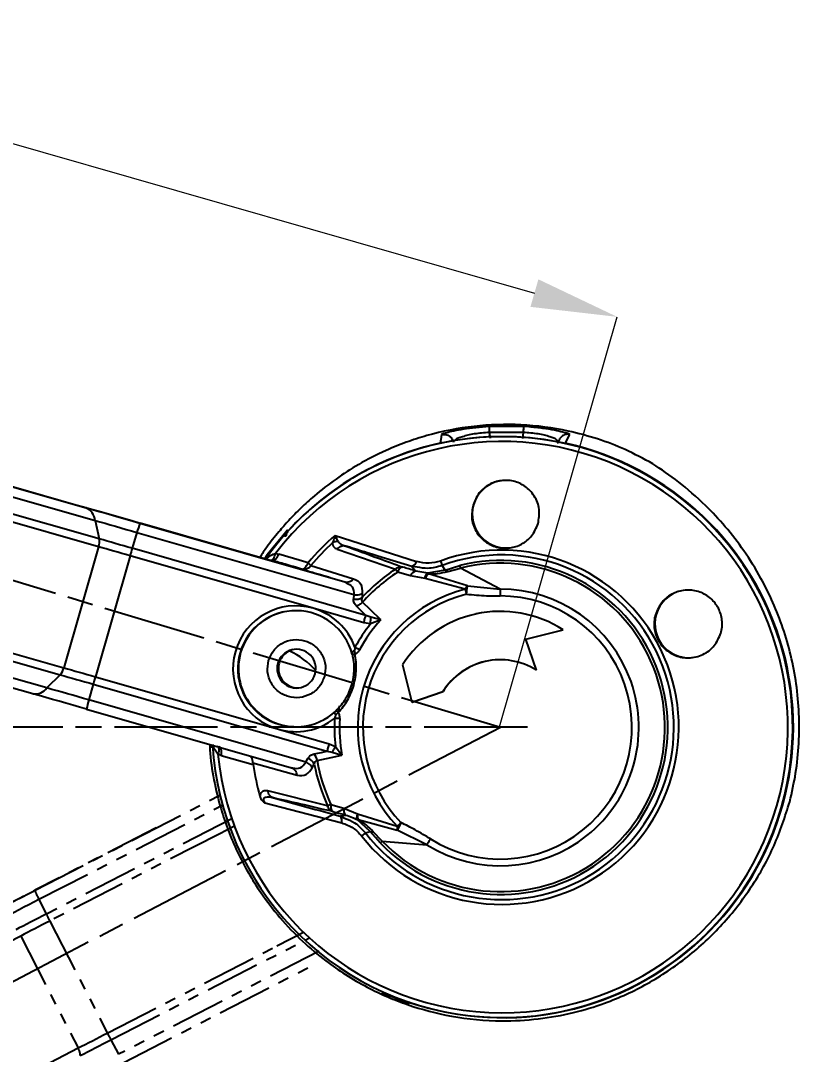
# Model space of a CAD drawing. Header units: millimetres. Extents: x 2016 to 4452, y 736 to 2459.
# Drawn here: x 4046.8 to 4137.2, y 1212.7 to 1332.8 of the extents above; entities that cross this region are included whole.
import ezdxf

# ---------------------------------------------------------------- set-up
doc = ezdxf.new("R2010")
doc.units = ezdxf.units.MM
doc.linetypes.add('AM_ISO08W050', pattern=[18, 12, -1.5, 3, -1.5])
doc.linetypes.add('PHANTOM', pattern=[12.7, 6.35, -1.27, 1.27, -1.27, 1.27, -1.27])
for name, color, linetype, lineweight in [('AM_5', 3, 'Continuous', 25), ('AM_7', 4, 'AM_ISO08W050', 25), ('标注', 3, 'Continuous', 13)]:
    doc.layers.add(name, color=color, linetype=linetype, lineweight=lineweight)
doc.styles.add('SLDTEXTSTYLE1', font='txt.shx', dxfattribs={"width": 0.7, "bigfont": 'gbcbig.shx'})
doc.dimstyles.new('SLDDIMSTYLE12$0', dxfattribs={"dimtxt": 12, "dimasz": 10, "dimexe": 0, "dimexo": 0.0625, "dimgap": 0.875, "dimtad": 1, "dimdec": 1, "dimlfac": 1.8, "dimrnd": 1e-09, "dimzin": 12, "dimdsep": 46, "dimtxsty": 'SLDTEXTSTYLE1', "dimcen": 0.09, "dimdle": 8.16, "dimclrd": 3, "dimclre": 3, "dimadec": 0, "dimazin": 3, "dimtfac": 1, "dimtdec": 1, "dimtofl": 0, "dimtmove": 0, "dimatfit": 3, "dimfxl": 0, "dimfrac": 2, "dimtolj": 1, "dimlwd": 5, "dimlwe": 5, "dimarcsym": 0})
doc.dimstyles.new('SLDDIMSTYLE12$2', dxfattribs={"dimtxt": 12, "dimasz": 10, "dimexe": 0, "dimexo": 0.0625, "dimgap": 0.875, "dimtad": 1, "dimdec": 1, "dimlfac": 1.8, "dimrnd": 1e-09, "dimzin": 12, "dimdsep": 46, "dimtxsty": 'SLDTEXTSTYLE1', "dimcen": 0.09, "dimdle": 8.16, "dimclrd": 3, "dimclre": 3, "dimadec": 0, "dimazin": 3, "dimtfac": 1, "dimtdec": 1, "dimtofl": 0, "dimtmove": 0, "dimatfit": 3, "dimfxl": 0, "dimfrac": 2, "dimtolj": 1, "dimlwd": 5, "dimlwe": 5, "dimarcsym": 0})

# ---------------------------------------------------------------- blocks, each defined once
blk = doc.blocks.new('*D78')
at = {"layer": 'Defpoints', "color": 0, "transparency": 16777216}
for p in [(3798.23, 1342.3), (3799.65, 1261.22), (4102.5, 1250.66), (4102.5, 1250.66), (3820.89, 1103.88)]:
    blk.add_point(p, dxfattribs=at)
at = {"layer": '标注', "color": 3, "linetype": 'Continuous', "lineweight": 5, "transparency": 16777216}
blk.add_arc((4102.5, 1250.66), 303.03, 165.1292, 205.6373, dxfattribs=at)
at = {"layer": '标注', "color": 3, "transparency": 16777216}
for points in [[(3808.01, 1328.88), (3811.22, 1327.97), (3812.34, 1338.05)], [(3830.79, 1120.29), (3827.81, 1118.8), (3833.78, 1110.6)]]:
    blk.add_solid(points, dxfattribs=at)
at = {"layer": '标注', "color": 0, "transparency": 16777216, "insert": (3806.65, 1222.78), "char_height": 10, "attachment_point": 5, "rotation": 275.3833, "style": 'SLDTEXTSTYLE1'}
blk.add_mtext('\\A1;60%%D', dxfattribs=at)
blk = doc.blocks.new('*D84')
at = {"layer": 'AM_5', "color": 3, "lineweight": 5, "transparency": 16777216}
blk.add_line((3851.93, 1250.69), (3850.48, 1250.69), dxfattribs=at)
at = {"layer": 'AM_5', "color": 3, "linetype": 'Continuous', "lineweight": 5, "transparency": 16777216}
blk.add_arc((4102.39, 1250.69), 251.91, 165.5129, 177.7254, dxfattribs=at)
at = {"layer": 'AM_5', "color": 3, "transparency": 16777216}
for points in [[(3856.88, 1314.16), (3860.1, 1313.26), (3861.18, 1323.34)], [(3852.35, 1260.65), (3849.01, 1260.72), (3850.48, 1250.69)]]:
    blk.add_solid(points, dxfattribs=at)
at = {"layer": 'Defpoints', "color": 0, "transparency": 16777216}
for p in [(3798.23, 1342.3), (3855.26, 1299.51), (3852, 1250.69), (4102.5, 1250.66), (4105.65, 1250.69)]:
    blk.add_point(p, dxfattribs=at)
at = {"layer": 'AM_5', "color": 0, "transparency": 16777216, "insert": (3846.37, 1288.41), "char_height": 12, "attachment_point": 5, "rotation": 81.6192, "style": 'SLDTEXTSTYLE1'}
blk.add_mtext('\\A1;15%%D', dxfattribs=at)
blk = doc.blocks.new('*D85')
at = {"layer": 'AM_5', "color": 3, "lineweight": 5, "transparency": 16777216}
blk.add_line((3865.41, 1322.13), (3878.16, 1366.6), dxfattribs=at)
at = {"layer": 'AM_5', "color": 3, "linetype": 'Continuous', "lineweight": 5, "transparency": 16777216}
for p, q in [((3887.77, 1363.84), (4106.46, 1301.14)), ((4102.41, 1250.75), (4116.07, 1298.38))]:
    blk.add_line(p, q, dxfattribs=at)
at = {"layer": 'AM_5', "color": 3, "transparency": 16777216}
for points in [[(3888.23, 1365.44), (3887.31, 1362.24), (3878.16, 1366.6)], [(4106.92, 1302.74), (4106, 1299.54), (4116.07, 1298.38)]]:
    blk.add_solid(points, dxfattribs=at)
at = {"layer": 'Defpoints', "color": 0, "transparency": 16777216}
for p in [(3865.39, 1322.07), (4116.07, 1298.38), (4102.39, 1250.69)]:
    blk.add_point(p, dxfattribs=at)
at = {"layer": 'AM_5', "color": 0, "transparency": 16777216, "insert": (3999.01, 1339.1), "char_height": 12, "attachment_point": 5, "rotation": 344.0012, "style": 'SLDTEXTSTYLE1'}
blk.add_mtext('\\A1;225', dxfattribs=at)

msp = doc.modelspace()

# ---------------------------------------------------------------- linework, layer by layer
at = {"color": 7, "linetype": 'Continuous', "lineweight": 25}
for p, q in [((4012.996, 1287.98), (4053.181, 1276.553)), ((4014.185, 1287.626), (4054.37, 1276.199)), ((4015.213, 1286.146), (4055.398, 1274.718)), ((4101.183, 1285.635), (4099.254, 1285.46)), ((4105.205, 1285.635), (4101.183, 1285.635)), ((4105.827, 1285.592), (4105.205, 1285.635)), ((4095.744, 1284.748), (4095.679, 1284.708)), ((4105.151, 1284.941), (4101.216, 1284.941)), ((4101.216, 1284.941), (4101.302, 1284.282)), ((4105.151, 1284.941), (4105.067, 1284.233)), ((4110.586, 1284.708), (4110.356, 1284.818)), ((4055.812, 1271.66), (4015.627, 1283.088)), ((4055.882, 1272.579), (4015.697, 1284.006)), ((4095.646, 1283.703), (4095.63, 1283.699)), ((4099.392, 1276.539), (4099.326, 1276.525)), ((4055.398, 1274.718), (4055.882, 1272.579)), ((4060.274, 1273.326), (4059.721, 1271.482)), ((4060.274, 1273.326), (4085.486, 1266.096)), ((4060.617, 1274.414), (4084.412, 1267.591)), ((4075.91, 1270.044), (4060.647, 1274.421)), ((4083.292, 1272.983), (4083.195, 1272.625)), ((4083.292, 1272.983), (4092.775, 1269.967)), ((4083.292, 1272.983), (4083.445, 1272.688)), ((4055.812, 1271.66), (4051.781, 1257.602)), ((4086.88, 1263.694), (4059.721, 1271.482)), ((4076.372, 1270.88), (4076.761, 1270.8)), ((4083.525, 1271.395), (4090.312, 1269.059)), ((4059.469, 1270.616), (4055.438, 1256.557)), ((4080.753, 1264.512), (4059.469, 1270.616)), ((4075.309, 1270.216), (4075.324, 1270.264)), ((4075.803, 1270.101), (4075.997, 1270.063)), ((4075.997, 1270.063), (4075.91, 1270.044)), ((4080.15, 1269.797), (4076.761, 1270.8)), ((4092.2, 1269.384), (4088.263, 1270.586)), ((4011.596, 1269.029), (4051.781, 1257.602)), ((4079.401, 1269.077), (4079.691, 1268.991)), ((4080.49, 1269.504), (4085.442, 1267.953)), ((4092.058, 1268.268), (4090.537, 1268.712)), ((4092.843, 1269.302), (4092.2, 1269.384)), ((4094.071, 1268.583), (4092.683, 1268.836)), ((4096.099, 1268.95), (4094.071, 1268.583)), ((4098.679, 1267.141), (4094.161, 1268.511)), ((4096.099, 1268.95), (4095.726, 1269.479)), ((4096.099, 1268.95), (4096.935, 1269.213)), ((4096.387, 1268.8), (4097.851, 1269.159)), ((4096.935, 1269.213), (4097.777, 1269.478)), ((4102.486, 1266.737), (4097.851, 1269.159)), ((4011.17, 1268.217), (4051.355, 1256.79)), ((4084.412, 1267.591), (4084.54, 1267.504)), ((4084.412, 1267.591), (4084.683, 1267.558)), ((4084.666, 1267.561), (4084.648, 1267.505)), ((4093.752, 1267.993), (4092.058, 1268.268)), ((4098.419, 1266.732), (4093.752, 1267.993)), ((4049.817, 1255.253), (4009.632, 1266.68)), ((4085.486, 1266.096), (4085.437, 1265.596)), ((4086.46, 1266.255), (4086.424, 1265.766)), ((4098.679, 1267.141), (4102.486, 1266.737)), ((4048.169, 1254.57), (4007.984, 1265.998)), ((4086.627, 1262.828), (4080.753, 1264.512)), ((4086.88, 1263.694), (4085.791, 1264.762)), ((4087.443, 1263.463), (4086.88, 1263.694)), ((4099.671, 1263.855), (4099.66, 1263.853)), ((4120.606, 1263.792), (4120.517, 1263.773)), ((4087.418, 1262.697), (4086.627, 1262.828)), ((4088.594, 1263.161), (4087.418, 1262.697)), ((4088.594, 1263.161), (4087.443, 1263.464)), ((4105.445, 1260.928), (4109.796, 1262.013)), ((4105.456, 1260.931), (4109.807, 1262.015)), ((4109.807, 1262.015), (4109.796, 1262.013)), ((4105.456, 1260.931), (4105.445, 1260.928)), ((4106.686, 1257.325), (4105.445, 1260.928)), ((4106.697, 1257.327), (4105.456, 1260.931)), ((4072.255, 1259.345), (4072.322, 1259.359)), ((4085.27, 1259.228), (4085.304, 1259.149)), ((4085.506, 1259.585), (4085.612, 1259.182)), ((4076.647, 1258.119), (4076.792, 1258.15)), ((4091.142, 1257.951), (4092.226, 1253.601)), ((4051.355, 1256.79), (4049.817, 1255.253)), ((4055.438, 1256.557), (4076.722, 1250.454)), ((4106.697, 1257.327), (4106.686, 1257.325)), ((4055.194, 1255.693), (4054.693, 1253.86)), ((4055.194, 1255.693), (4082.353, 1247.905)), ((4092.226, 1253.601), (4095.83, 1254.842)), ((4092.238, 1253.603), (4095.841, 1254.844)), ((4095.841, 1254.844), (4095.83, 1254.842)), ((4079.904, 1246.63), (4054.693, 1253.86)), ((4092.238, 1253.603), (4092.226, 1253.601)), ((4054.416, 1252.786), (4078.224, 1245.959)), ((4083.667, 1252.398), (4083.364, 1252.113)), ((4076.722, 1250.454), (4082.596, 1248.769)), ((4068.965, 1248.688), (4068.992, 1248.279)), ((4082.596, 1248.769), (4083.337, 1248.461)), ((4083.337, 1248.461), (4084.087, 1247.443)), ((4070.056, 1247.413), (4069.684, 1247.553)), ((4070.056, 1247.413), (4073.772, 1246.361)), ((4079.904, 1246.63), (4080.127, 1247.074)), ((4082.353, 1247.905), (4082.952, 1247.8)), ((4082.952, 1247.8), (4084.087, 1247.443)), ((4073.756, 1246.555), (4078.893, 1245.114)), ((4078.211, 1245.963), (4078.376, 1245.966)), ((4078.469, 1245.904), (4078.45, 1245.849)), ((4080.646, 1245.977), (4080.872, 1246.405)), ((4082.425, 1241.551), (4075.465, 1243.285)), ((4075.116, 1241.905), (4084.061, 1239.574)), ((4082.798, 1241.722), (4084.321, 1241.286)), ((4084.321, 1241.286), (4085.902, 1240.616)), ((4135.186, 1241.405), (4135.17, 1241.401)), ((4083.964, 1240.291), (4083.879, 1240.364)), ((4083.879, 1240.364), (4084.404, 1240.122)), ((4087.39, 1238.576), (4085.863, 1239.954)), ((4085.902, 1240.616), (4090.524, 1239.195)), ((4085.977, 1239.964), (4090.529, 1238.714)), ((4071.597, 1239.185), (4069.838, 1238.281)), ((4086.817, 1238.409), (4087.39, 1238.576)), ((4088.003, 1237.862), (4087.39, 1238.576)), ((4088.764, 1237.467), (4087.713, 1238.546)), ((4093.97, 1237.037), (4090.529, 1238.714)), ((4088.535, 1237.242), (4088.003, 1237.862)), ((4088.764, 1237.467), (4093.97, 1237.037)), ((4076.518, 1225.272), (4079.628, 1226.868)), ((4088.722, 1219.872), (4091.953, 1218.59)), ((4091.963, 1218.718), (4091.961, 1218.712)), ((4109.828, 1217.709), (4109.844, 1217.713))]:
    msp.add_line(p, q, dxfattribs=at)
at = {"color": 7, "linetype": 'PHANTOM', "lineweight": 25}
for p, q in [((4048.379, 1231.723), (4070.399, 1243.03)), ((4048.873, 1230.694), (4070.719, 1241.912)), ((4071.293, 1240.043), (4049.732, 1228.972)), ((4062.521, 1239.001), (4048.396, 1231.748)), ((4069.838, 1238.281), (4050.141, 1228.167)), ((4048.873, 1230.694), (4049.732, 1228.972)), ((4050.141, 1228.167), (4056.822, 1215.158)), ((4046.76, 1226.427), (4009.637, 1207.261)), ((4046.76, 1226.427), (4053.441, 1213.417)), ((4056.822, 1215.158), (4076.518, 1225.272)), ((4057.235, 1214.361), (4080.322, 1226.215)), ((4081.456, 1224.661), (4058.124, 1212.681)), ((4058.657, 1211.708), (4080.69, 1223.022)), ((4016.318, 1194.251), (4053.441, 1213.417)), ((4057.235, 1214.361), (4058.124, 1212.681))]:
    msp.add_line(p, q, dxfattribs=at)
at = {"color": 7, "linetype": 'Continuous', "lineweight": 25, "flags": 128}
for points in [[(4095.679, 1284.708), (4095.574, 1284.143), (4095.491, 1283.698)], [(4109.37, 1284.171), (4109.129, 1283.714), (4109.109, 1283.677)], [(4110.055, 1283.698), (4110.352, 1284.264), (4110.586, 1284.708)], [(4095.748, 1283.724), (4095.715, 1283.724), (4095.491, 1283.698)], [(4053.181, 1276.553), (4054.067, 1276.301), (4054.972, 1276.043), (4055.894, 1275.781), (4056.828, 1275.514), (4057.774, 1275.243), (4058.728, 1274.971), (4059.686, 1274.696), (4060.647, 1274.421)], [(4054.37, 1276.199), (4055.112, 1275.988), (4055.869, 1275.772), (4056.64, 1275.552), (4057.422, 1275.329), (4058.213, 1275.103), (4059.011, 1274.874), (4059.813, 1274.645), (4060.617, 1274.414)], [(4055.398, 1274.718), (4055.977, 1274.554), (4056.568, 1274.385), (4057.169, 1274.214), (4057.78, 1274.039), (4058.397, 1273.863), (4059.02, 1273.685), (4059.646, 1273.506), (4060.274, 1273.326)], [(4077.781, 1273.608), (4075.416, 1270.713), (4075.05, 1270.201)], [(4077.857, 1273.521), (4077.815, 1273.57), (4077.781, 1273.608)], [(4059.721, 1271.482), (4059.227, 1271.624), (4058.734, 1271.765), (4058.244, 1271.905), (4057.757, 1272.044), (4057.277, 1272.181), (4056.803, 1272.316), (4056.337, 1272.449), (4055.882, 1272.579)], [(4059.469, 1270.616), (4058.998, 1270.751), (4058.529, 1270.885), (4058.062, 1271.019), (4057.598, 1271.151), (4057.141, 1271.282), (4056.689, 1271.41), (4056.246, 1271.537), (4055.812, 1271.66)], [(4079.401, 1269.077), (4079.492, 1269.069), (4079.59, 1269.092), (4079.692, 1269.146), (4079.794, 1269.229), (4079.893, 1269.34), (4079.988, 1269.474), (4080.074, 1269.628), (4080.15, 1269.797)], [(4088.594, 1263.161), (4087.414, 1264.316), (4086.486, 1265.225)], [(4051.355, 1256.79), (4051.811, 1256.66), (4052.276, 1256.528), (4052.75, 1256.393), (4053.23, 1256.255), (4053.717, 1256.116), (4054.207, 1255.976), (4054.7, 1255.835), (4055.194, 1255.693)], [(4051.781, 1257.602), (4052.215, 1257.478), (4052.658, 1257.352), (4053.11, 1257.223), (4053.568, 1257.093), (4054.031, 1256.96), (4054.498, 1256.827), (4054.967, 1256.692), (4055.438, 1256.557)], [(4054.693, 1253.86), (4054.065, 1254.04), (4053.439, 1254.219), (4052.816, 1254.398), (4052.199, 1254.574), (4051.588, 1254.748), (4050.987, 1254.92), (4050.396, 1255.088), (4049.817, 1255.253)], [(4054.416, 1252.786), (4053.612, 1253.017), (4052.81, 1253.246), (4052.012, 1253.474), (4051.221, 1253.701), (4050.439, 1253.924), (4049.668, 1254.144), (4048.911, 1254.359), (4048.169, 1254.57)], [(4080.866, 1247.585), (4081.699, 1247.764), (4082.353, 1247.905)], [(4081.211, 1246.826), (4082.823, 1247.172), (4084.087, 1247.443)], [(4091.961, 1218.712), (4091.956, 1218.644), (4091.953, 1218.59)]]:
    msp.add_lwpolyline(points, dxfattribs=at)
at = {"color": 7, "linetype": 'PHANTOM', "lineweight": 25, "flags": 128}
for points in [[(4041.493, 1228.194), (4042.312, 1228.617), (4043.148, 1229.048), (4044, 1229.487), (4044.864, 1229.932), (4045.738, 1230.382), (4046.62, 1230.836), (4047.507, 1231.292), (4048.396, 1231.748)], [(4042.603, 1228.75), (4043.288, 1229.103), (4043.988, 1229.464), (4044.7, 1229.831), (4045.423, 1230.204), (4046.155, 1230.58), (4046.893, 1230.96), (4047.635, 1231.341), (4048.379, 1231.723)], [(4044.365, 1228.373), (4044.9, 1228.649), (4045.446, 1228.931), (4046.002, 1229.218), (4046.566, 1229.508), (4047.137, 1229.802), (4047.713, 1230.098), (4048.293, 1230.396), (4048.873, 1230.694)], [(4049.732, 1228.972), (4049.275, 1228.737), (4048.819, 1228.502), (4048.365, 1228.269), (4047.916, 1228.038), (4047.471, 1227.809), (4047.033, 1227.583), (4046.603, 1227.361), (4046.182, 1227.144)], [(4050.141, 1228.167), (4049.705, 1227.944), (4049.271, 1227.72), (4048.839, 1227.498), (4048.411, 1227.278), (4047.987, 1227.06), (4047.57, 1226.845), (4047.161, 1226.634), (4046.76, 1226.427)], [(4053.441, 1213.417), (4053.841, 1213.624), (4054.251, 1213.835), (4054.668, 1214.05), (4055.092, 1214.268), (4055.52, 1214.489), (4055.952, 1214.711), (4056.386, 1214.934), (4056.822, 1215.158)], [(4053.685, 1212.533), (4054.106, 1212.75), (4054.536, 1212.972), (4054.974, 1213.198), (4055.419, 1213.427), (4055.868, 1213.658), (4056.322, 1213.892), (4056.778, 1214.126), (4057.235, 1214.361)]]:
    msp.add_lwpolyline(points, dxfattribs=at)
at = {"color": 7, "linetype": 'Continuous', "lineweight": 25}
for centre, radius, start, end in [((4102.729, 1250.705), 33.749, 343.99795, 144.37216), ((4102.744, 1250.707), 33.75, 343.99967, 102.14019), ((4102.721, 1250.703), 33.187, 185.44631, 142.55572), ((4102.772, 1250.716), 33.776, 102.44988, 137.53256), ((4102.772, 1250.714), 33.778, 251.33315, 77.54961), ((4103.177, 1275.454), 3.937, 102.14289, 164.00219), ((4053.586, 1274.557), 1.819, 5.07766, 64.46203), ((4103.177, 1275.454), 3.937, 163.99967, 282.14019), ((4075.95, 1268.976), 16.268, 160.47228, 164.49364), ((4053.932, 1272.265), 1.975, 342.17656, 9.14413), ((4102.699, 1250.7), 29.55, 131.05303, 139.73783), ((4102.694, 1250.698), 29.098, 132.57575, 139.73778), ((4083.627, 1271.045), 1.245, 89.51081, 119.80629), ((4083.74, 1271.004), 1.71, 99.92431, 108.57758), ((4140.16, 1247.559), 83.921, 163.43713, 164.05307), ((4102.648, 1250.687), 20.585, 217.80792, 110.19454), ((4053.625, 1238.688), 40.882, 48.9186, 49.54784), ((4102.639, 1250.685), 20.025, 217.80792, 110.19454), ((4102.551, 1250.666), 19.408, 223.76375, 104.2387), ((4102.544, 1250.665), 19.081, 223.76387, 104.23864), ((4092.004, 1270.153), 0.793, 284.25693, 346.38415), ((4079.643, 1270.061), 1.013, 256.13749, 326.65871), ((4102.549, 1250.667), 22.091, 123.62673, 136.87996), ((4102.544, 1250.666), 21.676, 123.6355, 137.80261), ((4118.167, 1286.92), 33.09, 212.6677, 213.38343), ((4092.816, 1268.062), 0.785, 99.68998, 164.75306), ((4094.833, 1267.558), 1.166, 125.1911, 158.08506), ((4102.513, 1250.658), 16.587, 104.28896, 223.71352), ((4102.511, 1250.657), 15.988, 104.28897, 223.71351), ((4102.514, 1250.658), 16.079, 237.90451, 90.09862), ((4099.805, 1266.138), 1.507, 138.28952, 156.79982), ((4191.428, 1289.817), 95.831, 193.93929, 194.29763), ((4124.391, 1262.707), 3.937, 102.14289, 164.00219), ((4102.51, 1250.657), 15.284, 237.90204, 90.10104), ((4078.737, 1257.483), 7.312, 74.0024, 254.00006), ((4078.743, 1257.485), 6.75, 14.63064, 164.00143), ((4078.81, 1257.499), 6.75, 102.1429, 164.00218), ((4078.737, 1257.483), 7.312, 19.98893, 73.99815), ((4102.499, 1250.656), 13.499, 57.28113, 147.28505), ((4102.51, 1250.658), 13.499, 57.2812, 102.14227), ((4124.391, 1262.706), 3.937, 163.99967, 282.14019), ((4102.528, 1250.662), 19.317, 141.46177, 151.14852), ((4102.526, 1250.661), 18.717, 138.10256, 151.14854), ((4078.743, 1257.484), 6.75, 163.9984, 313.36529), ((4078.81, 1257.499), 6.75, 163.99975, 282.14011), ((4078.81, 1257.499), 2.25, 343.99745, 164.00009), ((4078.955, 1257.53), 2.25, 104.03604, 164.00205), ((4074.348, 1251.478), 8.855, 40.83204, 65.81779), ((4015.549, 1132.786), 145.215, 60.91799, 61.15396), ((4078.81, 1257.499), 2.25, 163.99745, 344.00009), ((4078.955, 1257.53), 2.25, 163.99943, 280.24751), ((4102.499, 1250.655), 7.874, 57.88144, 147.88541), ((4102.51, 1250.658), 7.874, 102.14271, 147.88527), ((4049.89, 1258.077), 1.95, 318.69201, 345.89284), ((4134.89, 1233.696), 82.676, 163.94748, 164.5697), ((4048.408, 1256.324), 1.77, 262.23993, 322.75953), ((4068.772, 1249.663), 14.692, 163.40041, 167.72716), ((4078.737, 1257.482), 7.312, 253.99862, 308.0114), ((4102.529, 1250.661), 19.318, 176.85372, 186.53999), ((4102.527, 1250.661), 18.719, 176.85373, 189.89901), ((4102.729, 1250.703), 33.748, 183.43897, 344.001), ((4079.693, 1245.842), 1.307, 25.50508, 70.60837), ((4079.516, 1246.514), 1.723, 10.4509, 38.42547), ((4102.546, 1250.665), 21.678, 190.19887, 204.3629), ((4102.7, 1250.698), 29.252, 188.52543, 195.91771), ((4102.551, 1250.666), 22.093, 191.12072, 204.365), ((4141.631, 1112.152), 142.302, 114.42078, 114.58603), ((4102.745, 1250.706), 33.748, 282.14308, 344.002), ((4216.415, 1108.362), 181.565, 133.70869, 133.89737), ((4143.545, 1213.992), 58.497, 154.02865, 154.99957), ((4091.977, 1238.97), 1.471, 171.18744, 190.00395)]:
    msp.add_arc(centre, radius, start, end, dxfattribs=at)
at = {"color": 7, "linetype": 'PHANTOM', "lineweight": 25}
for centre, radius, start, end in [((4063.28, 1238.25), 16.268, 203.65312, 207.67448), ((4124.758, 1266.571), 83.921, 206.61797, 207.23391), ((4130.402, 1252.857), 82.676, 207.12832, 207.75054), ((4051.736, 1212.469), 1.95, 1.87285, 29.07368)]:
    msp.add_arc(centre, radius, start, end, dxfattribs=at)
at = {"color": 7, "linetype": 'Continuous', "lineweight": 25}
for points, knots in [([(4120.219, 1281.311), (4119.163, 1281.881), (4117.133, 1282.976), (4113.819, 1284.237), (4109.813, 1285.332), (4104.961, 1285.975), (4099.338, 1285.794), (4094.881, 1284.906), (4091.532, 1283.823), (4088.853, 1282.734), (4086.104, 1281.319), (4083.339, 1279.542), (4081.131, 1277.823), (4079.331, 1276.19), (4077.958, 1274.789), (4076.636, 1273.279), (4075.503, 1271.856), (4074.82, 1270.832), (4074.554, 1270.433)], [0, 0, 0, 0, 0.0716141, 0.1376427, 0.2038002, 0.3043716, 0.402157, 0.5046925, 0.5521038, 0.6009821, 0.6712151, 0.7340966, 0.7994339, 0.8433201, 0.8852981, 0.9222529, 0.9697109, 1, 1, 1, 1]), ([(4099.254, 1285.46), (4098.793, 1285.395), (4097.857, 1285.263), (4096.815, 1285.047), (4096.051, 1284.857), (4095.847, 1284.785), (4095.744, 1284.748)], [0, 0, 0, 0, 0.2467046, 0.4997683, 0.7468748, 1, 1, 1, 1]), ([(4101.183, 1285.635), (4101.183, 1285.623), (4101.183, 1285.6), (4101.19, 1285.449), (4101.201, 1285.228), (4101.211, 1285.035), (4101.216, 1284.941)], [0, 0, 0, 0, 0.244843, 0.5001263, 0.7553423, 1, 1, 1, 1]), ([(4105.205, 1285.635), (4105.203, 1285.623), (4105.199, 1285.599), (4105.186, 1285.448), (4105.17, 1285.23), (4105.158, 1285.037), (4105.152, 1284.941)], [0, 0, 0, 0, 0.2506754, 0.4980464, 0.7510697, 1, 1, 1, 1]), ([(4110.356, 1284.818), (4110.181, 1284.871), (4109.836, 1284.975), (4108.814, 1285.2), (4107.481, 1285.432), (4106.375, 1285.539), (4105.827, 1285.592)], [0, 0, 0, 0, 0.2491031, 0.4901997, 0.7472817, 1, 1, 1, 1]), ([(4095.679, 1284.708), (4095.849, 1284.723), (4096.187, 1284.752), (4096.62, 1284.526), (4096.914, 1284.198), (4096.99, 1283.942), (4097.027, 1283.815)], [0, 0, 0, 0, 0.2799949, 0.5581407, 0.7800037, 1, 1, 1, 1]), ([(4101.216, 1284.941), (4100.913, 1284.924), (4100.307, 1284.89), (4099.45, 1284.773), (4098.694, 1284.621), (4097.859, 1284.391), (4097.149, 1284.086), (4097.068, 1283.906), (4097.027, 1283.815)], [0, 0, 0, 0, 0.1216848, 0.2436394, 0.3665866, 0.4908705, 0.7427966, 1, 1, 1, 1]), ([(4109.239, 1283.814), (4109.211, 1283.905), (4109.155, 1284.086), (4108.475, 1284.39), (4107.66, 1284.621), (4106.913, 1284.772), (4106.062, 1284.89), (4105.455, 1284.924), (4105.152, 1284.941)], [0, 0, 0, 0, 0.25669183, 0.50843056, 0.63281467, 0.75589912, 0.87804396, 1, 1, 1, 1]), ([(4110.586, 1284.708), (4110.512, 1284.72), (4110.363, 1284.744), (4110.136, 1284.722), (4109.918, 1284.659), (4109.718, 1284.553), (4109.545, 1284.409), (4109.428, 1284.278), (4109.384, 1284.19), (4109.374, 1284.169)], [0, 0, 0, 0, 0.1570011, 0.3172009, 0.4773885, 0.6343544, 0.7913438, 0.9515396, 1, 1, 1, 1]), ([(4136.131, 1242.016), (4136.381, 1243.125), (4136.881, 1245.342), (4137.226, 1248.806), (4137.252, 1252.287), (4136.935, 1255.724), (4136.301, 1259.056), (4135.379, 1262.238), (4134.202, 1265.243), (4132.685, 1268.288), (4130.814, 1271.276), (4128.624, 1274.094), (4126.042, 1276.836), (4123.112, 1279.366), (4121.199, 1280.652), (4120.219, 1281.311)], [0, 0, 0, 0, 0.0627951, 0.1255982, 0.1880794, 0.2505771, 0.3126556, 0.3746993, 0.4372762, 0.5009385, 0.5820109, 0.6649965, 0.7507977, 0.8724761, 1, 1, 1, 1]), ([(4106.884, 1274.352), (4106.975, 1274.905), (4107.154, 1275.986), (4106.648, 1277.322), (4105.986, 1278.18), (4105.394, 1278.688), (4104.733, 1279.062), (4104.027, 1279.299), (4103.3, 1279.399), (4102.57, 1279.364), (4101.853, 1279.193), (4100.939, 1278.784), (4099.91, 1277.931), (4099.527, 1277.009), (4099.326, 1276.525)], [0, 0, 0, 0, 0.1454096, 0.2843678, 0.3500183, 0.4113214, 0.4701235, 0.5269841, 0.5816264, 0.6365696, 0.6922624, 0.749136, 0.868448, 1, 1, 1, 1]), ([(4099.326, 1276.525), (4099.236, 1275.967), (4099.058, 1274.851), (4099.662, 1273.291), (4100.607, 1272.292), (4101.526, 1271.792), (4102.22, 1271.569), (4102.928, 1271.478), (4103.63, 1271.513), (4104.32, 1271.673), (4105.23, 1272.067), (4106.277, 1272.91), (4106.673, 1273.852), (4106.884, 1274.352)], [0, 0, 0, 0, 0.1426319, 0.2854821, 0.4161443, 0.4747377, 0.529504, 0.5816768, 0.6338546, 0.6858561, 0.7410149, 0.8625746, 1, 1, 1, 1]), ([(4077.781, 1273.608), (4077.726, 1273.541), (4077.619, 1273.411), (4077.522, 1273.179), (4077.48, 1272.979), (4077.49, 1272.86), (4077.493, 1272.822)], [0, 0, 0, 0, 0.3001412, 0.5845824, 0.8690123, 1, 1, 1, 1]), ([(4077.857, 1273.521), (4077.806, 1273.456), (4077.701, 1273.325), (4077.609, 1273.119), (4077.589, 1272.98), (4077.581, 1272.926)], [0, 0, 0, 0, 0.3723099, 0.7541245, 1, 1, 1, 1]), ([(4083.008, 1272.126), (4083.006, 1272.035), (4083.002, 1271.841), (4083.159, 1271.572), (4083.381, 1271.465), (4083.525, 1271.395)], [0, 0, 0, 0, 0.2320046, 0.4979825, 1, 1, 1, 1]), ([(4083.195, 1272.625), (4083.161, 1272.521), (4083.104, 1272.343), (4083.036, 1272.19), (4083.008, 1272.126)], [0, 0, 0, 0, 0.5830316, 1, 1, 1, 1]), ([(4083.637, 1272.29), (4083.607, 1272.356), (4083.551, 1272.477), (4083.479, 1272.621), (4083.445, 1272.688)], [0, 0, 0, 0, 0.5364801, 1, 1, 1, 1]), ([(4083.637, 1272.29), (4083.675, 1272.234), (4083.761, 1272.104), (4084.058, 1271.91), (4084.34, 1271.803), (4084.528, 1271.732)], [0, 0, 0, 0, 0.2031095, 0.4647797, 1, 1, 1, 1]), ([(4075.324, 1270.264), (4075.499, 1270.416), (4075.806, 1270.684), (4076.201, 1270.821), (4076.372, 1270.88)], [0, 0, 0, 0, 0.5684211, 1, 1, 1, 1]), ([(4075.803, 1270.101), (4075.857, 1270.107), (4075.969, 1270.119), (4076.135, 1270.287), (4076.28, 1270.545), (4076.342, 1270.771), (4076.372, 1270.88)], [0, 0, 0, 0, 0.2432266, 0.5000017, 0.7567759, 1, 1, 1, 1]), ([(4084.528, 1271.732), (4084.442, 1271.747), (4084.267, 1271.778), (4083.993, 1271.722), (4083.734, 1271.599), (4083.594, 1271.462), (4083.525, 1271.395)], [0, 0, 0, 0, 0.2454954, 0.5, 0.7545047, 1, 1, 1, 1]), ([(4084.528, 1271.732), (4085.782, 1271.269), (4087.936, 1270.475), (4090.23, 1269.643), (4091.188, 1269.296)], [0, 0, 0, 0, 0.5820752, 1, 1, 1, 1]), ([(4088.263, 1270.586), (4088.18, 1270.612), (4086.917, 1270.997), (4085.682, 1271.377), (4084.528, 1271.732)], [0, 0, 0, 0, 0.0662016, 1, 1, 1, 1]), ([(4075.997, 1270.063), (4076.059, 1270.058), (4076.186, 1270.049), (4076.402, 1270.201), (4076.608, 1270.457), (4076.711, 1270.688), (4076.761, 1270.8)], [0, 0, 0, 0, 0.2423334, 0.4999392, 0.757578, 1, 1, 1, 1]), ([(4079.401, 1269.077), (4078.76, 1269.263), (4077.623, 1269.592), (4076.491, 1269.92), (4075.997, 1270.063)], [0, 0, 0, 0, 0.5642907, 1, 1, 1, 1]), ([(4095.541, 1270.007), (4095.101, 1269.89), (4094.153, 1269.639), (4093.256, 1269.852), (4092.775, 1269.967)], [0, 0, 0, 0, 0.4644483, 1, 1, 1, 1]), ([(4079.691, 1268.991), (4080.545, 1268.738), (4082.099, 1268.277), (4083.693, 1267.804), (4084.412, 1267.591)], [0, 0, 0, 0, 0.5495061, 1, 1, 1, 1]), ([(4091.188, 1269.296), (4091.137, 1269.297), (4091.067, 1269.298), (4090.953, 1269.242), (4090.839, 1269.157), (4090.686, 1268.986), (4090.587, 1268.804), (4090.537, 1268.713)], [0, 0, 0, 0, 0.2498451, 0.3419699, 0.5003268, 0.7501647, 1, 1, 1, 1]), ([(4092.683, 1268.836), (4092.407, 1268.921), (4091.907, 1269.074), (4091.41, 1269.227), (4091.188, 1269.296)], [0, 0, 0, 0, 0.5530907, 1, 1, 1, 1]), ([(4092.683, 1268.836), (4092.592, 1268.939), (4092.43, 1269.122), (4092.27, 1269.304), (4092.2, 1269.384)], [0, 0, 0, 0, 0.5617548, 1, 1, 1, 1]), ([(4095.726, 1269.479), (4095.165, 1269.316), (4094.194, 1269.035), (4093.244, 1269.223), (4092.843, 1269.302)], [0, 0, 0, 0, 0.5775061, 1, 1, 1, 1]), ([(4093.752, 1267.993), (4093.772, 1268.075), (4093.812, 1268.239), (4093.892, 1268.423), (4093.971, 1268.534), (4094.032, 1268.573), (4094.061, 1268.581), (4094.07, 1268.583), (4094.071, 1268.583)], [0, 0, 0, 0, 0.2498824, 0.4997694, 0.7496604, 0.9255481, 0.9908934, 1, 1, 1, 1]), ([(4094.161, 1268.511), (4094.161, 1268.511), (4094.161, 1268.511), (4094.161, 1268.511), (4094.161, 1268.511), (4094.148, 1268.531), (4094.12, 1268.565), (4094.088, 1268.577), (4094.071, 1268.583)], [0, 0, 0, 0, 0.0000335, 0.000106, 0.0003683, 0.001362, 0.4820163, 1, 1, 1, 1]), ([(4094.161, 1268.511), (4094.29, 1268.506), (4094.645, 1268.494), (4095.397, 1268.54), (4095.999, 1268.698), (4096.387, 1268.8)], [0, 0, 0, 0, 0.1685681, 0.4640042, 1, 1, 1, 1]), ([(4096.099, 1268.95), (4096.142, 1268.948), (4096.227, 1268.944), (4096.334, 1268.848), (4096.387, 1268.8)], [0, 0, 0, 0, 0.5021576, 1, 1, 1, 1]), ([(4084.54, 1267.504), (4084.831, 1267.374), (4085.407, 1267.117), (4085.46, 1266.434), (4085.486, 1266.096)], [0, 0, 0, 0, 0.504897, 1, 1, 1, 1]), ([(4084.683, 1267.558), (4084.778, 1267.57), (4084.968, 1267.595), (4085.234, 1267.736), (4085.373, 1267.882), (4085.442, 1267.953)], [0, 0, 0, 0, 0.3395659, 0.6771788, 1, 1, 1, 1]), ([(4085.442, 1267.953), (4085.779, 1267.788), (4086.404, 1267.482), (4086.443, 1266.642), (4086.46, 1266.255)], [0, 0, 0, 0, 0.5395057, 1, 1, 1, 1]), ([(4085.486, 1266.096), (4085.569, 1266.082), (4085.739, 1266.055), (4086, 1266.074), (4086.25, 1266.137), (4086.391, 1266.216), (4086.46, 1266.255)], [0, 0, 0, 0, 0.2424888, 0.4944094, 0.7492399, 1, 1, 1, 1]), ([(4098.565, 1266.151), (4098.577, 1266.235), (4098.601, 1266.411), (4098.616, 1266.678), (4098.663, 1266.945), (4098.674, 1267.072), (4098.679, 1267.141)], [0, 0, 0, 0, 0.2100867, 0.4354712, 0.6954439, 1, 1, 1, 1]), ([(4098.565, 1266.151), (4099.343, 1266.079), (4100.646, 1265.959), (4101.955, 1265.946), (4102.484, 1265.941)], [0, 0, 0, 0, 0.5961974, 1, 1, 1, 1]), ([(4128.119, 1261.609), (4128.176, 1261.858), (4128.289, 1262.345), (4128.276, 1263.108), (4128.131, 1263.839), (4127.854, 1264.519), (4127.46, 1265.133), (4126.782, 1265.852), (4125.661, 1266.506), (4124.097, 1266.73), (4122.531, 1266.318), (4121.188, 1265.322), (4120.738, 1264.282), (4120.517, 1263.773)], [0, 0, 0, 0, 0.0608535, 0.1193328, 0.1758288, 0.2307749, 0.2847904, 0.339989, 0.4550176, 0.579343, 0.7165648, 0.8612718, 1, 1, 1, 1]), ([(4085.437, 1265.595), (4085.523, 1265.582), (4085.698, 1265.555), (4085.964, 1265.578), (4086.215, 1265.645), (4086.355, 1265.726), (4086.424, 1265.767)], [0, 0, 0, 0, 0.2465031, 0.5000051, 0.7535045, 1, 1, 1, 1]), ([(4085.791, 1264.762), (4085.682, 1264.892), (4085.451, 1265.168), (4085.442, 1265.448), (4085.437, 1265.596)], [0, 0, 0, 0, 0.471381, 1, 1, 1, 1]), ([(4086.486, 1265.225), (4086.433, 1265.173), (4086.326, 1265.067), (4086.148, 1264.935), (4085.967, 1264.828), (4085.849, 1264.784), (4085.791, 1264.762)], [0, 0, 0, 0, 0.2474529, 0.4999677, 0.7524992, 1, 1, 1, 1]), ([(4086.424, 1265.766), (4086.396, 1265.663), (4086.356, 1265.517), (4086.404, 1265.33), (4086.459, 1265.259), (4086.486, 1265.225)], [0, 0, 0, 0, 0.5578773, 0.7889784, 1, 1, 1, 1]), ([(4120.517, 1263.773), (4120.458, 1263.517), (4120.346, 1263.031), (4120.359, 1262.271), (4120.5, 1261.554), (4120.768, 1260.888), (4121.146, 1260.287), (4121.8, 1259.573), (4122.905, 1258.9), (4124.47, 1258.643), (4126.068, 1259.04), (4127.443, 1260.047), (4127.899, 1261.102), (4128.119, 1261.609)], [0, 0, 0, 0, 0.06397863, 0.1218211, 0.17743232, 0.23069626, 0.2827302, 0.33609245, 0.449634, 0.58030579, 0.7241629, 0.86755986, 1, 1, 1, 1]), ([(4087.418, 1262.697), (4087.421, 1262.767), (4087.425, 1262.909), (4087.431, 1263.113), (4087.438, 1263.303), (4087.442, 1263.411), (4087.443, 1263.463)], [0, 0, 0, 0, 0.250968, 0.5042543, 0.7553572, 1, 1, 1, 1]), ([(4085.273, 1259.189), (4085.388, 1258.587), (4085.606, 1257.44), (4085.346, 1256.207), (4085.222, 1255.622)], [0, 0, 0, 0, 0.5248896, 1, 1, 1, 1]), ([(4085.506, 1259.585), (4085.465, 1259.563), (4085.381, 1259.517), (4085.295, 1259.415), (4085.252, 1259.308), (4085.267, 1259.227), (4085.273, 1259.189)], [0, 0, 0, 0, 0.2175002, 0.4456339, 0.7453176, 1, 1, 1, 1]), ([(4085.612, 1259.182), (4085.568, 1259.171), (4085.478, 1259.149), (4085.368, 1259.14), (4085.294, 1259.145), (4085.28, 1259.175), (4085.274, 1259.189)], [0, 0, 0, 0, 0.2175407, 0.446787, 0.7432095, 1, 1, 1, 1]), ([(4085.47, 1255.548), (4085.604, 1256.166), (4085.871, 1257.405), (4085.699, 1258.588), (4085.612, 1259.182)], [0, 0, 0, 0, 0.4984638, 1, 1, 1, 1]), ([(4085.609, 1259.983), (4085.606, 1259.899), (4085.601, 1259.779), (4085.564, 1259.652), (4085.533, 1259.603), (4085.515, 1259.591), (4085.506, 1259.585)], [0, 0, 0, 0, 0.5873569, 0.8346977, 0.9249512, 1, 1, 1, 1]), ([(4086.132, 1259.693), (4086.065, 1259.586), (4085.964, 1259.423), (4085.775, 1259.254), (4085.665, 1259.206), (4085.612, 1259.182)], [0, 0, 0, 0, 0.4918514, 0.7535128, 1, 1, 1, 1]), ([(4085.222, 1255.622), (4085.017, 1255.06), (4084.584, 1253.878), (4083.793, 1253.025), (4083.378, 1252.577)], [0, 0, 0, 0, 0.4752705, 1, 1, 1, 1]), ([(4083.667, 1252.398), (4084.057, 1252.857), (4084.829, 1253.766), (4085.258, 1254.958), (4085.47, 1255.548)], [0, 0, 0, 0, 0.5045108, 1, 1, 1, 1]), ([(4085.47, 1255.548), (4085.434, 1255.559), (4085.36, 1255.58), (4085.281, 1255.603), (4085.23, 1255.619), (4085.225, 1255.621), (4085.222, 1255.622)], [0, 0, 0, 0, 0.2492627, 0.5044271, 0.7572703, 1, 1, 1, 1]), ([(4083.748, 1252.502), (4083.744, 1252.572), (4083.729, 1252.798), (4083.8, 1253.016), (4083.848, 1253.166)], [0, 0, 0, 0, 0.3105302, 1, 1, 1, 1]), ([(4083.24, 1251.721), (4083.281, 1251.793), (4083.341, 1251.897), (4083.377, 1252.024), (4083.378, 1252.084), (4083.368, 1252.104), (4083.364, 1252.113)], [0, 0, 0, 0, 0.5788982, 0.8325061, 0.9242536, 1, 1, 1, 1]), ([(4083.364, 1252.113), (4083.342, 1252.152), (4083.297, 1252.231), (4083.275, 1252.352), (4083.294, 1252.477), (4083.348, 1252.542), (4083.378, 1252.577)], [0, 0, 0, 0, 0.2051839, 0.4197613, 0.6800214, 1, 1, 1, 1]), ([(4083.667, 1252.398), (4083.634, 1252.433), (4083.565, 1252.505), (4083.483, 1252.567), (4083.415, 1252.596), (4083.391, 1252.584), (4083.378, 1252.577)], [0, 0, 0, 0, 0.2283661, 0.4781223, 0.7150622, 1, 1, 1, 1]), ([(4083.837, 1251.688), (4083.837, 1251.812), (4083.837, 1252.004), (4083.769, 1252.248), (4083.7, 1252.349), (4083.667, 1252.398)], [0, 0, 0, 0, 0.4836103, 0.7508269, 1, 1, 1, 1]), ([(4068.723, 1248.683), (4068.729, 1248.476), (4068.767, 1247.122), (4069.175, 1244.607), (4070.111, 1240.606), (4071.824, 1236.134), (4074.24, 1231.925), (4076.867, 1228.498), (4079.407, 1225.841), (4081.994, 1223.659), (4084.521, 1221.897), (4086.936, 1220.496), (4089.354, 1219.346), (4092.583, 1218.096), (4096.982, 1216.94), (4102.121, 1216.458), (4106.887, 1216.719), (4110.892, 1217.437), (4115.179, 1218.732), (4119.703, 1220.797), (4124.33, 1223.895), (4128.408, 1227.702), (4131.792, 1232.085), (4134.475, 1236.896), (4135.58, 1240.311), (4136.131, 1242.016)], [0, 0, 0, 0, 0.00690461, 0.0451883, 0.08283495, 0.13974833, 0.19650273, 0.2340919, 0.27350438, 0.30976804, 0.3380985, 0.36810574, 0.39538295, 0.42019079, 0.47424837, 0.53427599, 0.57764847, 0.62021225, 0.65871271, 0.71468253, 0.77202122, 0.82888477, 0.88558838, 0.94288579, 1, 1, 1, 1]), ([(4069.684, 1247.553), (4069.565, 1247.703), (4069.304, 1248.031), (4069.187, 1248.423), (4069.123, 1248.636)], [0, 0, 0, 0, 0.4544713, 1, 1, 1, 1]), ([(4069.611, 1248.507), (4069.654, 1248.475), (4069.743, 1248.408), (4069.796, 1248.182), (4069.784, 1247.888), (4069.717, 1247.663), (4069.684, 1247.553)], [0, 0, 0, 0, 0.2407228, 0.4965557, 0.7542523, 1, 1, 1, 1]), ([(4070.056, 1247.413), (4070.073, 1247.534), (4070.108, 1247.784), (4070.068, 1248.108), (4069.964, 1248.349), (4069.851, 1248.406), (4069.796, 1248.434)], [0, 0, 0, 0, 0.2424241, 0.5000639, 0.757669, 1, 1, 1, 1]), ([(4083.337, 1248.461), (4083.301, 1248.401), (4083.23, 1248.28), (4083.128, 1248.104), (4083.032, 1247.939), (4082.979, 1247.846), (4082.952, 1247.8)], [0, 0, 0, 0, 0.2477926, 0.5000002, 0.7522078, 1, 1, 1, 1]), ([(4073.756, 1246.555), (4073.748, 1246.656), (4073.73, 1246.874), (4073.612, 1247.151), (4073.483, 1247.276), (4073.421, 1247.336)], [0, 0, 0, 0, 0.31238, 0.6677205, 1, 1, 1, 1]), ([(4080.127, 1247.074), (4080.219, 1247.207), (4080.378, 1247.436), (4080.722, 1247.541), (4080.866, 1247.585)], [0, 0, 0, 0, 0.5822537, 1, 1, 1, 1]), ([(4081.211, 1246.826), (4081.165, 1246.809), (4081.069, 1246.774), (4080.939, 1246.634), (4080.899, 1246.495), (4080.872, 1246.405)], [0, 0, 0, 0, 0.2413974, 0.5018091, 1, 1, 1, 1]), ([(4073.756, 1246.555), (4073.757, 1246.52), (4073.759, 1246.456), (4073.768, 1246.391), (4073.772, 1246.361)], [0, 0, 0, 0, 0.5485339, 1, 1, 1, 1]), ([(4078.46, 1245.847), (4078.459, 1245.847), (4078.391, 1245.911), (4078.3, 1245.937), (4078.211, 1245.963)], [0, 0, 0, 0, 0.006595, 1, 1, 1, 1]), ([(4078.376, 1245.966), (4078.686, 1245.918), (4079.303, 1245.823), (4079.704, 1246.361), (4079.904, 1246.63)], [0, 0, 0, 0, 0.5010464, 1, 1, 1, 1]), ([(4078.893, 1245.114), (4078.873, 1245.21), (4078.832, 1245.408), (4078.682, 1245.667), (4078.534, 1245.787), (4078.46, 1245.847)], [0, 0, 0, 0, 0.3235264, 0.6618766, 1, 1, 1, 1]), ([(4078.893, 1245.114), (4079.264, 1245.068), (4079.954, 1244.984), (4080.428, 1245.664), (4080.646, 1245.977)], [0, 0, 0, 0, 0.5390753, 1, 1, 1, 1]), ([(4080.646, 1245.977), (4080.608, 1246.048), (4080.531, 1246.19), (4080.352, 1246.376), (4080.141, 1246.53), (4079.982, 1246.597), (4079.904, 1246.63)], [0, 0, 0, 0, 0.2507607, 0.5055916, 0.7575122, 1, 1, 1, 1]), ([(4075.465, 1243.285), (4075.322, 1243.306), (4075.067, 1243.343), (4074.791, 1243.195), (4074.629, 1242.969), (4074.589, 1242.769), (4074.57, 1242.676)], [0, 0, 0, 0, 0.37521, 0.6669858, 0.8447724, 1, 1, 1, 1]), ([(4076.139, 1242.472), (4076.058, 1242.504), (4075.892, 1242.57), (4075.689, 1242.761), (4075.535, 1243.002), (4075.488, 1243.192), (4075.465, 1243.285)], [0, 0, 0, 0, 0.2454954, 0.5, 0.7545046, 1, 1, 1, 1]), ([(4075.116, 1241.905), (4074.985, 1242.017), (4074.744, 1242.224), (4074.625, 1242.534), (4074.57, 1242.676)], [0, 0, 0, 0, 0.5416834, 1, 1, 1, 1]), ([(4076.139, 1242.472), (4075.955, 1242.511), (4075.641, 1242.579), (4075.299, 1242.569), (4075.119, 1242.505), (4075.035, 1242.443), (4074.982, 1242.361), (4074.967, 1242.253), (4074.992, 1242.136), (4075.043, 1242.018), (4075.09, 1241.944), (4075.116, 1241.905)], [0, 0, 0, 0, 0.3392548, 0.5783472, 0.6635743, 0.7304267, 0.7889961, 0.8436092, 0.8910481, 0.9412032, 1, 1, 1, 1]), ([(4076.139, 1242.472), (4077.617, 1242.07), (4080.17, 1241.377), (4082.78, 1240.664), (4083.879, 1240.364)], [0, 0, 0, 0, 0.5786818, 1, 1, 1, 1]), ([(4083.044, 1240.891), (4081.771, 1241.185), (4079.404, 1241.732), (4077.171, 1242.238), (4076.139, 1242.472)], [0, 0, 0, 0, 0.53796346, 1, 1, 1, 1]), ([(4083.044, 1240.891), (4082.974, 1240.918), (4082.833, 1240.974), (4082.656, 1241.126), (4082.511, 1241.317), (4082.454, 1241.473), (4082.425, 1241.551)], [0, 0, 0, 0, 0.249989, 0.5000113, 0.7500081, 1, 1, 1, 1]), ([(4083.044, 1240.891), (4083.328, 1240.814), (4083.83, 1240.678), (4084.335, 1240.541), (4084.554, 1240.481)], [0, 0, 0, 0, 0.5669451, 1, 1, 1, 1]), ([(4084.321, 1241.286), (4084.316, 1241.187), (4084.304, 1240.986), (4084.347, 1240.739), (4084.429, 1240.554), (4084.513, 1240.505), (4084.554, 1240.481)], [0, 0, 0, 0, 0.2446171, 0.4999989, 0.7553814, 1, 1, 1, 1]), ([(4083.879, 1240.364), (4084.004, 1240.386), (4084.228, 1240.425), (4084.454, 1240.464), (4084.554, 1240.481)], [0, 0, 0, 0, 0.5582261, 1, 1, 1, 1]), ([(4084.061, 1239.574), (4084.069, 1239.671), (4084.086, 1239.87), (4084.055, 1240.109), (4084.011, 1240.254), (4083.97, 1240.287), (4083.964, 1240.291)], [0, 0, 0, 0, 0.3058422, 0.6271066, 0.9505017, 1, 1, 1, 1]), ([(4084.404, 1240.122), (4084.806, 1239.969), (4085.733, 1239.617), (4086.425, 1238.846), (4086.817, 1238.409)], [0, 0, 0, 0, 0.43349735, 1, 1, 1, 1]), ([(4084.554, 1240.481), (4084.809, 1240.404), (4085.25, 1240.271), (4085.682, 1240.048), (4085.863, 1239.954)], [0, 0, 0, 0, 0.5802265, 1, 1, 1, 1]), ([(4085.902, 1240.616), (4085.876, 1240.536), (4085.823, 1240.377), (4085.794, 1240.18), (4085.803, 1240.046), (4085.833, 1239.984), (4085.853, 1239.963), (4085.86, 1239.957), (4085.862, 1239.955), (4085.863, 1239.954)], [0, 0, 0, 0, 0.2498868, 0.4997726, 0.7496574, 0.9252916, 0.9752659, 0.9907836, 1, 1, 1, 1]), ([(4085.863, 1239.954), (4085.879, 1239.95), (4085.904, 1239.945), (4085.941, 1239.952), (4085.962, 1239.959), (4085.973, 1239.963), (4085.977, 1239.964)], [0, 0, 0, 0, 0.4977473, 0.7571245, 0.91733, 1, 1, 1, 1]), ([(4085.902, 1240.616), (4085.894, 1240.48), (4085.878, 1240.209), (4085.944, 1240.046), (4085.977, 1239.964)], [0, 0, 0, 0, 0.50000164, 1, 1, 1, 1]), ([(4087.713, 1238.546), (4087.455, 1238.821), (4087.028, 1239.275), (4086.451, 1239.683), (4086.129, 1239.879), (4086.018, 1239.941), (4085.977, 1239.964)], [0, 0, 0, 0, 0.5043385, 0.834166, 0.9378931, 1, 1, 1, 1]), ([(4094.389, 1237.71), (4093.801, 1238.067), (4092.682, 1238.746), (4091.511, 1239.331), (4090.955, 1239.609)], [0, 0, 0, 0, 0.5256141, 1, 1, 1, 1]), ([(4084.061, 1239.574), (4084.527, 1239.415), (4085.4, 1239.118), (4086.071, 1238.402), (4086.384, 1238.068)], [0, 0, 0, 0, 0.5331504, 1, 1, 1, 1]), ([(4087.39, 1238.576), (4087.427, 1238.554), (4087.501, 1238.511), (4087.642, 1238.534), (4087.713, 1238.546)], [0, 0, 0, 0, 0.5000001, 1, 1, 1, 1]), ([(4091.961, 1218.712), (4091.961, 1218.712), (4091.961, 1218.712), (4091.961, 1218.712), (4091.961, 1218.712)], [0, 0, 0, 0, 0.56, 1, 1, 1, 1])]:
    msp.add_open_spline(points, degree=3, knots=knots, dxfattribs=at)
for points in [[(4095.541, 1270.007), (4095.567, 1269.935), (4095.619, 1269.792), (4095.676, 1269.63), (4095.715, 1269.516), (4095.722, 1269.492), (4095.726, 1269.479)], [(4090.315, 1269.061), (4090.38, 1269.112), (4090.511, 1269.214), (4090.735, 1269.3), (4090.966, 1269.336), (4091.114, 1269.309), (4091.188, 1269.296)], [(4097.777, 1269.478), (4097.781, 1269.456), (4097.79, 1269.413), (4097.83, 1269.244), (4097.851, 1269.159)], [(4102.485, 1266.737), (4102.485, 1266.682), (4102.484, 1266.572), (4102.484, 1266.374), (4102.483, 1266.162), (4102.483, 1266.015), (4102.484, 1265.941)], [(4086.627, 1262.828), (4086.651, 1262.911), (4086.699, 1263.078), (4086.768, 1263.315), (4086.831, 1263.529), (4086.863, 1263.639), (4086.88, 1263.694)], [(4075.566, 1258.429), (4075.736, 1258.84), (4076.077, 1259.661), (4077.137, 1260.526), (4078.416, 1260.94), (4079.764, 1260.827), (4080.967, 1260.208), (4081.832, 1259.179), (4082.273, 1257.884), (4082.127, 1257.007), (4082.054, 1256.568)], [(4082.054, 1256.568), (4081.883, 1256.158), (4081.542, 1255.336), (4080.483, 1254.472), (4079.203, 1254.058), (4077.855, 1254.17), (4076.653, 1254.789), (4075.787, 1255.818), (4075.347, 1257.113), (4075.493, 1257.99), (4075.566, 1258.429)], [(4083.837, 1251.688), (4083.744, 1251.693), (4083.557, 1251.704), (4083.346, 1251.716), (4083.24, 1251.721)], [(4082.596, 1248.769), (4082.572, 1248.686), (4082.525, 1248.518), (4082.458, 1248.282), (4082.398, 1248.069), (4082.368, 1247.96), (4082.353, 1247.905)], [(4082.798, 1241.722), (4082.792, 1241.619), (4082.78, 1241.412), (4082.825, 1241.159), (4082.911, 1240.968), (4082.999, 1240.917), (4083.044, 1240.891)], [(4086.384, 1238.068), (4086.444, 1238.115), (4086.563, 1238.208), (4086.696, 1238.313), (4086.79, 1238.386), (4086.808, 1238.402), (4086.817, 1238.409)], [(4088.535, 1237.242), (4088.549, 1237.257), (4088.578, 1237.287), (4088.702, 1237.407), (4088.764, 1237.467)], [(4093.97, 1237.037), (4093.999, 1237.083), (4094.056, 1237.176), (4094.16, 1237.343), (4094.272, 1237.523), (4094.35, 1237.648), (4094.389, 1237.71)]]:
    msp.add_open_spline(points, degree=3, dxfattribs=at)
at = {"layer": 'AM_7'}
for p, q in [((4102.499, 1250.655), (3798.231, 1342.297)), ((4102.499, 1250.655), (3820.886, 1103.881)), ((4105.648, 1250.687), (3851.996, 1250.687))]:
    msp.add_line(p, q, dxfattribs=at)

# ---------------------------------------------------------------- dimensions: what is measured, and where the dimension line sits
at = {"layer": 'AM_5'}
dim = msp.add_linear_dim(base=(4116.069, 1298.381), p1=(3865.389, 1322.07), p2=(4102.394, 1250.687), angle=164.00123, text='225', dimstyle='SLDDIMSTYLE12$0', override={"dimlfac": 1, "dimpost": ''}, dxfattribs=at)
dim.commit()
dim.dimension.update_dxf_attribs({"geometry": '*D85', "text_midpoint": (3999.007, 1339.097)})
dim = msp.add_angular_dim_2l(base=(3855.256, 1299.507), line1=((4102.499, 1250.655), (3798.231, 1342.297)), line2=((4105.648, 1250.687), (3851.996, 1250.687)), text='15%%D', dimstyle='SLDDIMSTYLE12$2', override={"dimlfac": 1, "dimpost": ''}, dxfattribs=at)
dim.commit()
dim.dimension.update_dxf_attribs({"geometry": '*D84', "text_midpoint": (3846.369, 1288.406)})
at = {"layer": '标注'}
dim = msp.add_angular_dim_2l(base=(3799.651, 1261.222), line1=((4102.499, 1250.655), (3798.231, 1342.297)), line2=((4102.499, 1250.655), (3820.886, 1103.881)), text='60%%D', dimstyle='SLDDIMSTYLE12$2', override={"dimtxt": 10, "dimadec": 3, "dimtdec": 3, "dimtzin": 0}, dxfattribs=at)
dim.commit()
dim.dimension.update_dxf_attribs({"geometry": '*D78', "text_midpoint": (3806.653, 1222.777)})

doc.saveas('drawing.dxf')
